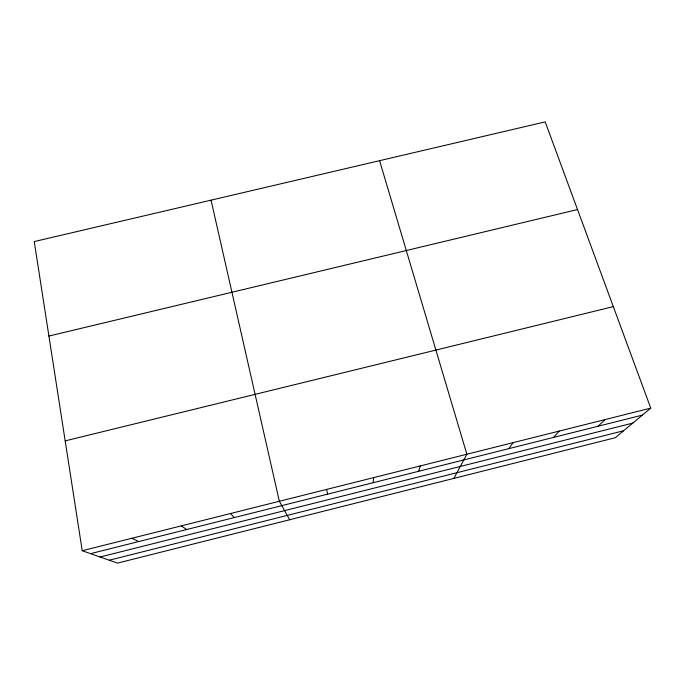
<?xml version="1.0" encoding="UTF-8"?>
<svg xmlns="http://www.w3.org/2000/svg" width="685" height="685" viewBox="0 0 685 685"><rect width="100%" height="100%" fill="white"/><g stroke="black" fill="none" stroke-linecap="round" stroke-linejoin="round"><path stroke-width="1.03" d="M373.231 482.685L373.573 477.642M418.621 471.289L420.342 465.911M453.855 478.387L466.87 454.241L379.584 160.675M508.758 448.658L513.176 442.63M553.514 437.415L559.26 431.07M598.048 426.233L605.12 419.571M650.75 408.123L615.241 437.732L117.52 563.113L82.226 550.714L34.25 241.565L545.192 121.887L650.75 408.123L82.226 550.714M100.104 556.999L632.803 423.09M109.24 560.21L623.598 430.762M90.574 553.651L642.376 415.11M65.186 440.875L613.315 306.623M48.918 336.052L577.524 209.559M131.888 538.264L138.738 541.561M181.294 525.874L186.662 529.522M230.451 513.544L234.347 517.552M289.678 519.744L279.352 501.274L211.048 200.148M326.582 489.433L327.618 494.133"/></g></svg>
